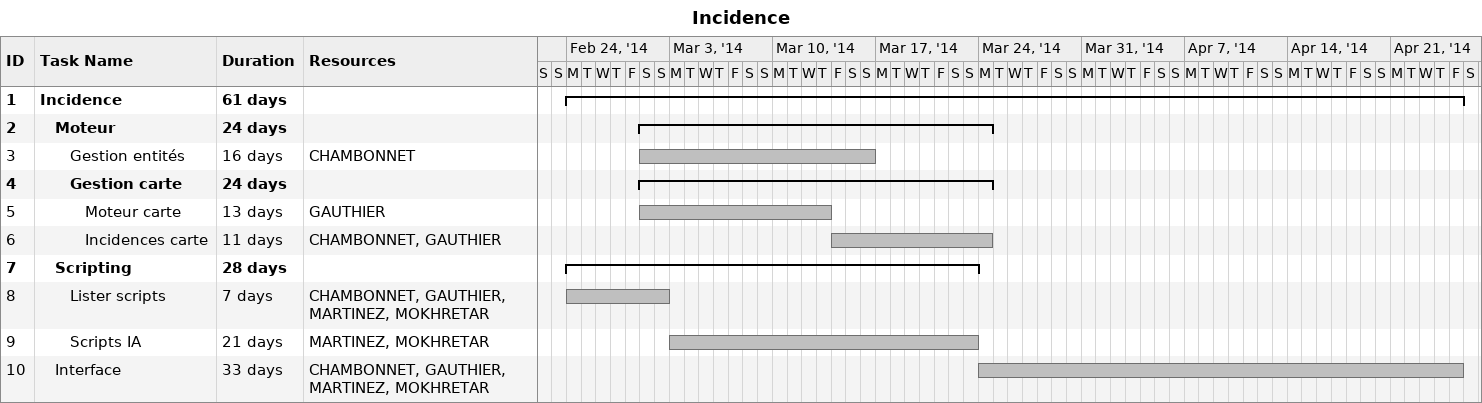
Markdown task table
Incidence

| ID | Level | Task | Duration | Start | Finish | Resources |
|---|---|---|---|---|---|---|
| 1 | 1 | **Incidence** | 61d | 2014-02-24 | 2014-04-25 |  |
| 2 | 2 | **Moteur** | 24d | 2014-03-01 | 2014-03-24 |  |
| 3 | 3 | Gestion entités | 16d | 2014-03-01 | 2014-03-16 | CHAMBONNET |
| 4 | 3 | **Gestion carte** | 24d | 2014-03-01 | 2014-03-24 |  |
| 5 | 4 | Moteur carte | 13d | 2014-03-01 | 2014-03-13 | GAUTHIER |
| 6 | 4 | Incidences carte | 11d | 2014-03-14 | 2014-03-24 | CHAMBONNET, GAUTHIER |
| 7 | 2 | **Scripting** | 28d | 2014-02-24 | 2014-03-23 |  |
| 8 | 3 | Lister scripts | 7d | 2014-02-24 | 2014-03-02 | CHAMBONNET, GAUTHIER, MARTINEZ, MOKHRETAR |
| 9 | 3 | Scripts IA | 21d | 2014-03-03 | 2014-03-23 | MARTINEZ, MOKHRETAR |
| 10 | 2 | Interface | 33d | 2014-03-24 | 2014-04-25 | CHAMBONNET, GAUTHIER, MARTINEZ, MOKHRETAR |
